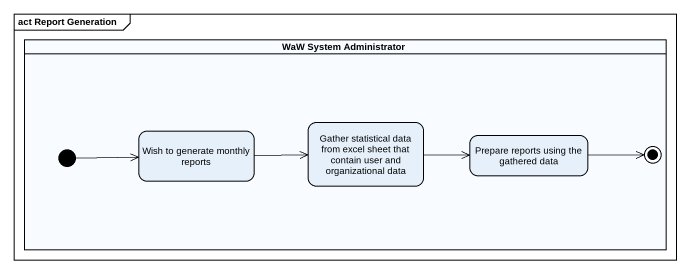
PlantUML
@startuml
mainframe act Report Generation
hide empty description
state "WaW System Administrator" as WaW_System_Administrator <<partition>> {
  state "Wish to generate monthly reports" as Wish_to_generate_monthly
  state "Gather statistical data from excel sheet that contain user and organizational data" as Gather_statistical_data
  state "Prepare reports using the gathered data" as Prepare_reports_using_the
  [*] -right-> Wish_to_generate_monthly
  Prepare_reports_using_the -right-> [*]
}
Wish_to_generate_monthly -right-> Gather_statistical_data
Gather_statistical_data -right-> Prepare_reports_using_the
@enduml
